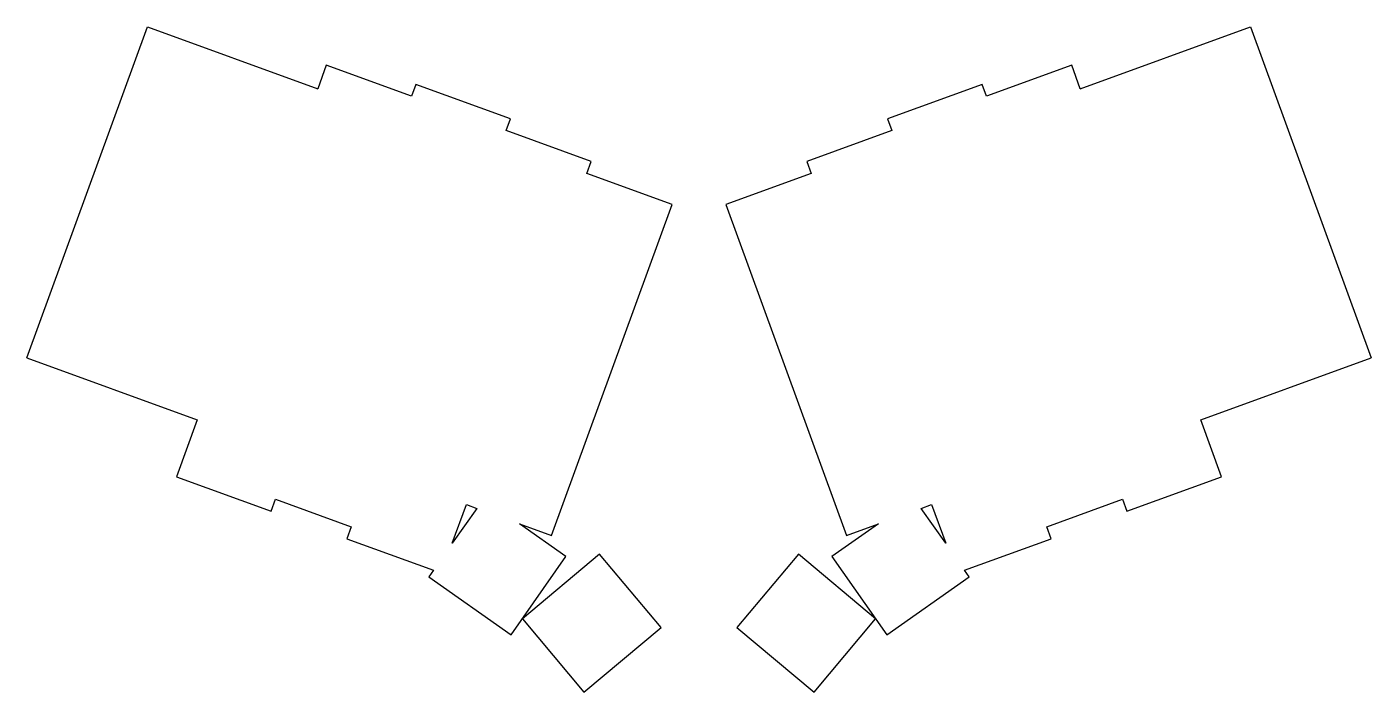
# Model space of a CAD drawing. Header units: millimetres. Extents: x 53 to 320, y -184 to -52.
import ezdxf

# ---------------------------------------------------------------- set-up
doc = ezdxf.new("R2010")
doc.units = ezdxf.units.MM

msp = doc.modelspace()

# ---------------------------------------------------------------- linework, layer by layer
for p, q in [((52.94, -117.7), (76.88, -51.92)), ((76.88, -51.92), (110.71, -64.24)), ((262.2, -64.24), (296.03, -51.92)), ((296.03, -51.92), (319.97, -117.7)), ((112.42, -59.54), (110.71, -64.24)), ((129.33, -65.7), (112.42, -59.54)), ((260.49, -59.54), (243.57, -65.7)), ((262.2, -64.24), (260.49, -59.54)), ((130.19, -63.35), (129.33, -65.7)), ((148.98, -70.19), (130.19, -63.35)), ((242.72, -63.35), (223.92, -70.19)), ((243.57, -65.7), (242.72, -63.35)), ((148.12, -72.54), (148.98, -70.19)), ((223.92, -70.19), (224.78, -72.54)), ((165.04, -78.69), (148.12, -72.54)), ((224.78, -72.54), (207.87, -78.69)), ((164.18, -81.04), (165.04, -78.69)), ((207.87, -78.69), (208.72, -81.04)), ((181.1, -87.2), (164.18, -81.04)), ((208.72, -81.04), (191.81, -87.2)), ((157.16, -152.98), (181.1, -87.2)), ((191.81, -87.2), (215.75, -152.98)), ((52.94, -117.7), (86.76, -130.02)), ((286.14, -130.02), (319.97, -117.7)), ((86.76, -130.02), (82.66, -141.29)), ((290.24, -141.29), (286.14, -130.02)), ((82.66, -141.29), (101.45, -148.13)), ((271.45, -148.13), (290.24, -141.29)), ((101.45, -148.13), (102.31, -145.78)), ((102.31, -145.78), (117.34, -151.26)), ((137.44, -154.51), (140.24, -146.82)), ((140.24, -146.82), (142.3, -147.57)), ((230.6, -147.57), (232.66, -146.82)), ((232.66, -146.82), (235.46, -154.51)), ((255.56, -151.26), (270.59, -145.78)), ((270.59, -145.78), (271.45, -148.13)), ((142.3, -147.57), (137.44, -154.51)), ((235.46, -154.51), (230.6, -147.57)), ((117.34, -151.26), (116.49, -153.61)), ((150.81, -150.67), (157.16, -152.98)), ((160.03, -157.12), (150.81, -150.67)), ((222.09, -150.67), (212.87, -157.12)), ((215.75, -152.98), (222.09, -150.67)), ((256.41, -153.61), (255.56, -151.26)), ((116.49, -153.61), (133.69, -159.87)), ((239.21, -159.87), (256.41, -153.61)), ((149.13, -172.68), (160.03, -157.12)), ((166.69, -156.67), (151.37, -169.52)), ((178.91, -171.22), (166.69, -156.67)), ((206.21, -156.67), (194, -171.22)), ((221.53, -169.52), (206.21, -156.67)), ((212.87, -157.12), (223.77, -172.68)), ((133.69, -159.87), (132.75, -161.21)), ((240.15, -161.21), (239.21, -159.87)), ((132.75, -161.21), (149.13, -172.68)), ((223.77, -172.68), (240.15, -161.21)), ((151.37, -169.52), (163.58, -184.08)), ((209.32, -184.08), (221.53, -169.52)), ((163.58, -184.08), (178.91, -171.22)), ((194, -171.22), (209.32, -184.08))]:
    msp.add_line(p, q)

doc.saveas('drawing.dxf')
